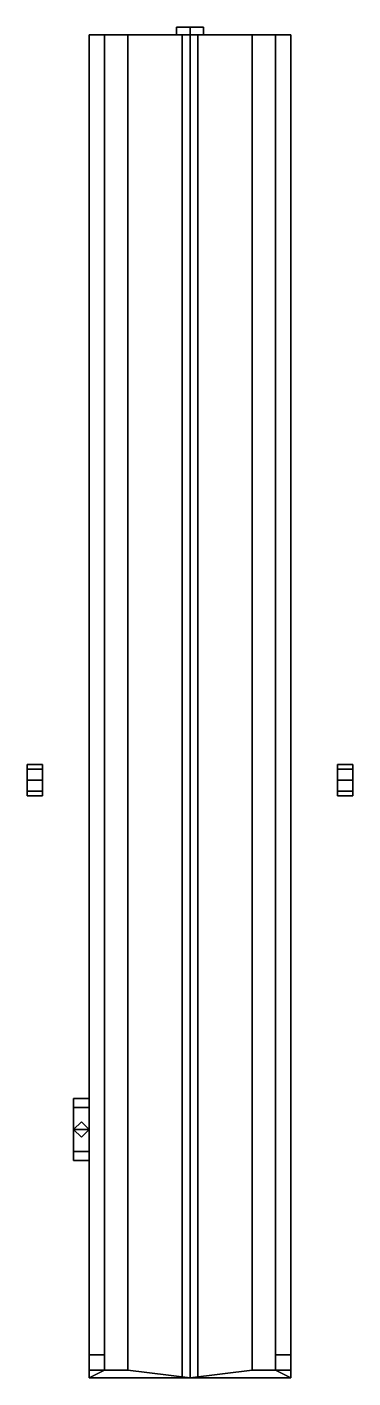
# Model space of a CAD drawing. Extents: x -0.21 to 0.21, y -0.77 to 0.97.
import ezdxf

# ---------------------------------------------------------------- set-up
doc = ezdxf.new("R2010")
doc.units = 0
doc.layers.add('SLEEVE', color=5, linetype='CONTINUOUS')

msp = doc.modelspace()

# ---------------------------------------------------------------- linework, layer by layer
at = {"layer": 'SLEEVE'}
for points in [[(-0.13, 0.96), (-0.13, -0.77), (-0.13, -0.76, 0.04), (-0.13, 0.96)], [(-0.08, 0.96, 0.04), (0, 0.96), (-0.13, 0.96), (-0.11, 0.96, 0.04)], [(0.13, 0.96), (0.01, 0.96, -0.09), (-0.01, 0.96, -0.09), (-0.13, 0.96)], [(-0.01, 0.96, -0.09), (-0.01, -0.77, -0.09), (-0.13, -0.77), (-0.13, 0.96)], [(-0.11, 0.96, 0.08), (-0.11, 0.96, 0.04), (-0.13, 0.96), (-0.13, 0.96, 0.08)], [(-0.13, 0.96, 0.08), (-0.13, -0.74, 0.08), (-0.11, -0.74, 0.08), (-0.11, 0.96, 0.08)], [(-0.13, 0.96), (-0.13, -0.76, 0.04), (-0.13, -0.74, 0.08), (-0.13, 0.96, 0.08)], [(-0.11, 0.96, 0.04), (-0.11, -0.76, 0.04), (-0.08, -0.76, 0.04), (-0.08, 0.96, 0.04)], [(-0.11, -0.74, 0.08), (-0.11, -0.76, 0.04), (-0.11, 0.96, 0.04), (-0.11, 0.96, 0.08)], [(-0.08, 0.96, 0.04), (-0.08, -0.76, 0.04), (0, -0.77), (0, 0.96)], [(0, 0.97, -0.03), (-0.0173, 0.97, -0.04), (-0.0173, 0.96, -0.04), (0, 0.96, -0.03)], [(-0.0173, 0.97, -0.04), (-0.0173, 0.97, -0.06), (-0.0173, 0.96, -0.06), (-0.0173, 0.96, -0.04)], [(-0.0173, 0.97, -0.06), (0, 0.97, -0.07), (0, 0.96, -0.07), (-0.0173, 0.96, -0.06)], [(0.0173, 0.97, -0.04), (-0.0173, 0.97, -0.06), (-0.0173, 0.97, -0.04), (0, 0.97, -0.03)], [(0.0173, 0.97, -0.06), (0, 0.97, -0.07), (-0.0173, 0.97, -0.06), (0.0173, 0.97, -0.04)], [(0.01, 0.96, -0.09), (0.01, -0.77, -0.09), (-0.01, -0.77, -0.09), (-0.01, 0.96, -0.09)], [(0, 0.97, -0.07), (0.0173, 0.97, -0.06), (0.0173, 0.96, -0.06), (0, 0.96, -0.07)], [(0.0173, 0.97, -0.04), (0, 0.97, -0.03), (0, 0.96, -0.03), (0.0173, 0.96, -0.04)], [(0.11, 0.96, 0.04), (0.13, 0.96), (0, 0.96), (0.08, 0.96, 0.04)], [(0, 0.96), (0, -0.77), (0.08, -0.76, 0.04), (0.08, 0.96, 0.04)], [(0.13, -0.77), (0.01, -0.77, -0.09), (0.01, 0.96, -0.09), (0.13, 0.96)], [(0.0173, 0.97, -0.06), (0.0173, 0.97, -0.04), (0.0173, 0.96, -0.04), (0.0173, 0.96, -0.06)], [(0.08, 0.96, 0.04), (0.08, -0.76, 0.04), (0.11, -0.76, 0.04), (0.11, 0.96, 0.04)], [(0.11, 0.96, 0.08), (0.11, -0.74, 0.08), (0.13, -0.74, 0.08), (0.13, 0.96, 0.08)], [(0.13, 0.96, 0.08), (0.13, 0.96), (0.11, 0.96, 0.04), (0.11, 0.96, 0.08)], [(0.11, 0.96, 0.04), (0.11, -0.76, 0.04), (0.11, -0.74, 0.08), (0.11, 0.96, 0.08)], [(0.13, -0.76, 0.04), (0.13, -0.77), (0.13, 0.96)], [(0.13, -0.74, 0.08), (0.13, -0.76, 0.04), (0.13, 0.96), (0.13, 0.96, 0.08)], [(-0.19, 0.0141, 0.0141), (-0.19, 0.02), (-0.21, 0.02), (-0.21, 0.0141, 0.0141)], [(-0.19, 0.02), (-0.19, 0.0141, -0.0141), (-0.21, 0.0141, -0.0141), (-0.21, 0.02)], [(-0.21, 0.0141, -0.0141), (-0.21, 0, 0.02), (-0.21, 0.0141, 0.0141), (-0.21, 0.02)], [(0.19, 0.0141, -0.0141), (0.19, 0.02), (0.21, 0.02), (0.21, 0.0141, -0.0141)], [(0.19, 0.02), (0.19, 0.0141, 0.0141), (0.21, 0.0141, 0.0141), (0.21, 0.02)], [(0.21, 0.0141, -0.0141), (0.21, 0.02), (0.21, 0.0141, 0.0141), (0.21, 0, -0.02)], [(-0.19, 0, 0.02), (-0.19, 0.0141, 0.0141), (-0.21, 0.0141, 0.0141), (-0.21, 0, 0.02)], [(-0.19, 0.0141, -0.0141), (-0.19, 0, -0.02), (-0.21, 0, -0.02), (-0.21, 0.0141, -0.0141)], [(-0.21, 0, -0.02), (-0.21, -0.0141, 0.0141), (-0.21, 0, 0.02), (-0.21, 0.0141, -0.0141)], [(-0.19, -0.0141, 0.0141), (-0.19, 0, 0.02), (-0.21, 0, 0.02), (-0.21, -0.0141, 0.0141)], [(-0.19, 0, -0.02), (-0.19, -0.0141, -0.0141), (-0.21, -0.0141, -0.0141), (-0.21, 0, -0.02)], [(-0.21, -0.0141, -0.0141), (-0.21, -0.02), (-0.21, -0.0141, 0.0141), (-0.21, 0, -0.02)], [(0.19, 0, -0.02), (0.19, 0.0141, -0.0141), (0.21, 0.0141, -0.0141), (0.21, 0, -0.02)], [(0.19, 0.0141, 0.0141), (0.19, 0, 0.02), (0.21, 0, 0.02), (0.21, 0.0141, 0.0141)], [(0.19, -0.0141, -0.0141), (0.19, 0, -0.02), (0.21, 0, -0.02), (0.21, -0.0141, -0.0141)], [(0.19, 0, 0.02), (0.19, -0.0141, 0.0141), (0.21, -0.0141, 0.0141), (0.21, 0, 0.02)], [(0.21, 0, -0.02), (0.21, 0.0141, 0.0141), (0.21, 0, 0.02), (0.21, -0.0141, -0.0141)], [(0.21, -0.0141, -0.0141), (0.21, 0, 0.02), (0.21, -0.0141, 0.0141), (0.21, -0.02)], [(-0.19, -0.02), (-0.19, -0.0141, 0.0141), (-0.21, -0.0141, 0.0141), (-0.21, -0.02)], [(-0.19, -0.0141, -0.0141), (-0.19, -0.02), (-0.21, -0.02), (-0.21, -0.0141, -0.0141)], [(0.19, -0.02), (0.19, -0.0141, -0.0141), (0.21, -0.0141, -0.0141), (0.21, -0.02)], [(0.19, -0.0141, 0.0141), (0.19, -0.02), (0.21, -0.02), (0.21, -0.0141, 0.0141)], [(-0.13, -0.4217, 0.0583), (-0.13, -0.41, 0.03), (-0.15, -0.41, 0.03), (-0.15, -0.4217, 0.0583)], [(-0.13, -0.41, 0.03), (-0.13, -0.4217, 0.0017), (-0.15, -0.4217, 0.0017), (-0.15, -0.41, 0.03)], [(-0.15, -0.45, -0.01), (-0.15, -0.4217, 0.0583), (-0.15, -0.41, 0.03), (-0.15, -0.4217, 0.0017)], [(-0.13, -0.45, 0.07), (-0.13, -0.4217, 0.0583), (-0.15, -0.4217, 0.0583), (-0.15, -0.45, 0.07)], [(-0.13, -0.4217, 0.0017), (-0.13, -0.45, -0.01), (-0.15, -0.45, -0.01), (-0.15, -0.4217, 0.0017)], [(-0.15, -0.4783, 0.0017), (-0.15, -0.45, 0.07), (-0.15, -0.4217, 0.0583), (-0.15, -0.45, -0.01)], [(-0.14, -0.44, 0.0659), (-0.15, -0.45, 0.07), (-0.15, -0.45, 0.16), (-0.14, -0.44, 0.16)], [(-0.14, -0.46, 0.16), (-0.13, -0.45, 0.16), (-0.14, -0.44, 0.16), (-0.15, -0.45, 0.16)], [(-0.15, -0.45, 0.07), (-0.14, -0.46, 0.0659), (-0.14, -0.46, 0.16), (-0.15, -0.45, 0.16)], [(-0.13, -0.4783, 0.0583), (-0.13, -0.45, 0.07), (-0.15, -0.45, 0.07), (-0.15, -0.4783, 0.0583)], [(-0.13, -0.45, -0.01), (-0.13, -0.4783, 0.0017), (-0.15, -0.4783, 0.0017), (-0.15, -0.45, -0.01)], [(-0.15, -0.49, 0.03), (-0.15, -0.4783, 0.0583), (-0.15, -0.45, 0.07), (-0.15, -0.4783, 0.0017)], [(-0.13, -0.45, 0.07), (-0.14, -0.44, 0.0659), (-0.14, -0.44, 0.16), (-0.13, -0.45, 0.16)], [(-0.14, -0.46, 0.0659), (-0.13, -0.45, 0.07), (-0.13, -0.45, 0.16), (-0.14, -0.46, 0.16)], [(-0.13, -0.49, 0.03), (-0.13, -0.4783, 0.0583), (-0.15, -0.4783, 0.0583), (-0.15, -0.49, 0.03)], [(-0.13, -0.4783, 0.0017), (-0.13, -0.49, 0.03), (-0.15, -0.49, 0.03), (-0.15, -0.4783, 0.0017)], [(-0.13, -0.74, 0.08), (-0.13, -0.76, 0.04), (-0.11, -0.76, 0.04), (-0.11, -0.74, 0.08)], [(0.11, -0.74, 0.08), (0.11, -0.76, 0.04), (0.13, -0.76, 0.04), (0.13, -0.74, 0.08)], [(-0.11, -0.76, 0.04), (-0.13, -0.77), (0, -0.77), (-0.08, -0.76, 0.04)], [(-0.13, -0.76, 0.04), (-0.13, -0.77), (-0.13, -0.77), (-0.11, -0.76, 0.04)], [(0.08, -0.76, 0.04), (0, -0.77), (0.13, -0.77), (0.11, -0.76, 0.04)], [(0.11, -0.76, 0.04), (0.13, -0.77), (0.13, -0.77), (0.13, -0.76, 0.04)], [(-0.13, -0.77), (-0.01, -0.77, -0.09), (0.01, -0.77, -0.09), (0.13, -0.77)]]:
    msp.add_3dface(points, dxfattribs=at)

doc.saveas('drawing.dxf')
